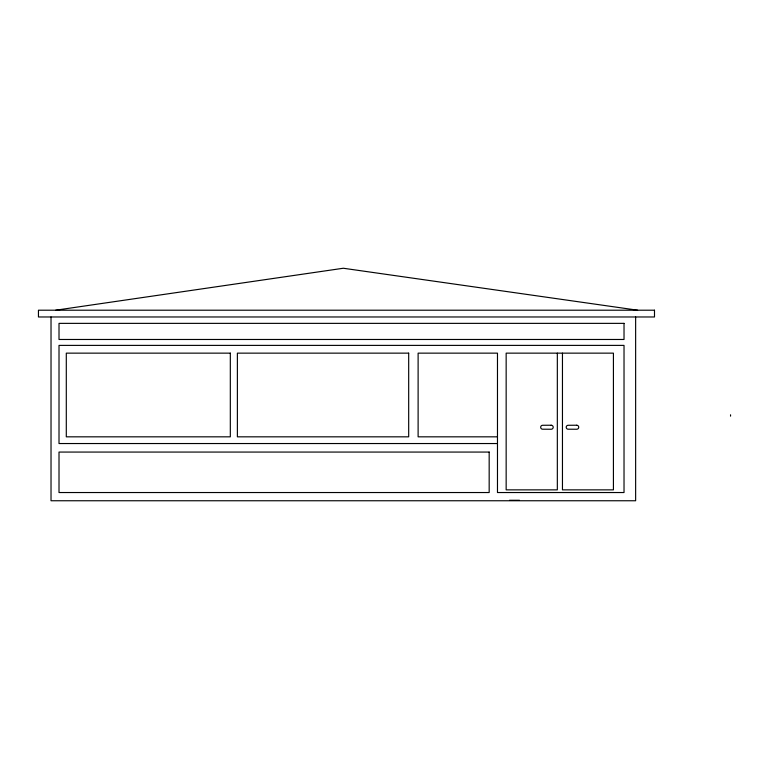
<?xml version="1.0" encoding="UTF-8"?>
<svg xmlns="http://www.w3.org/2000/svg" width="769" height="769" viewBox="0 0 769 769"><rect width="100%" height="100%" fill="white"/><g stroke="black" fill="none" stroke-linecap="round" stroke-linejoin="round"><path stroke-width="1.15" d="M55.743 310.205L343.33 268.246L637.607 310.205M497.476 436.83L418.115 436.83L418.115 353.144L497.476 353.144L497.476 492.535L624.024 492.535L624.024 345.387L59.011 345.387L59.011 443.54L497.476 443.54M509.501 500.273L519.479 500.273M730.55 414.789L730.55 416.164M635.636 316.972L635.636 500.754L51.023 500.754L51.023 316.972M562.456 353.144L562.456 489.863L613.422 489.863L613.422 353.144L506.156 353.144L506.156 489.863L557.333 489.863L557.333 353.144M551.181 425.228L542.645 425.276A1.961 1.961 0 0 0 540.674 427.237A1.961 1.961 0 0 0 542.645 429.208L551.19 429.246A2.009 2.009 0 0 0 553.199 427.237A2.009 2.009 0 0 0 551.181 425.228M576.721 425.228L568.176 425.276A1.961 1.961 0 0 0 566.215 427.237A1.961 1.961 0 0 0 568.176 429.208L576.721 429.246A2.009 2.009 0 0 0 578.73 427.237A2.009 2.009 0 0 0 576.721 425.228M654.496 310.205L38.45 310.205L38.45 316.972L654.496 316.972L654.496 310.205M624.024 323.365L59.011 323.365L59.011 339.475L624.024 339.475L624.024 323.365M230.316 353.144L66.297 353.144L66.297 436.83L230.316 436.83L230.316 353.144M408.685 353.144L237.381 353.144L237.381 436.83L408.685 436.83L408.685 353.144M489.171 452.066L59.011 452.066L59.011 492.535L489.171 492.535L489.171 452.066"/></g></svg>
